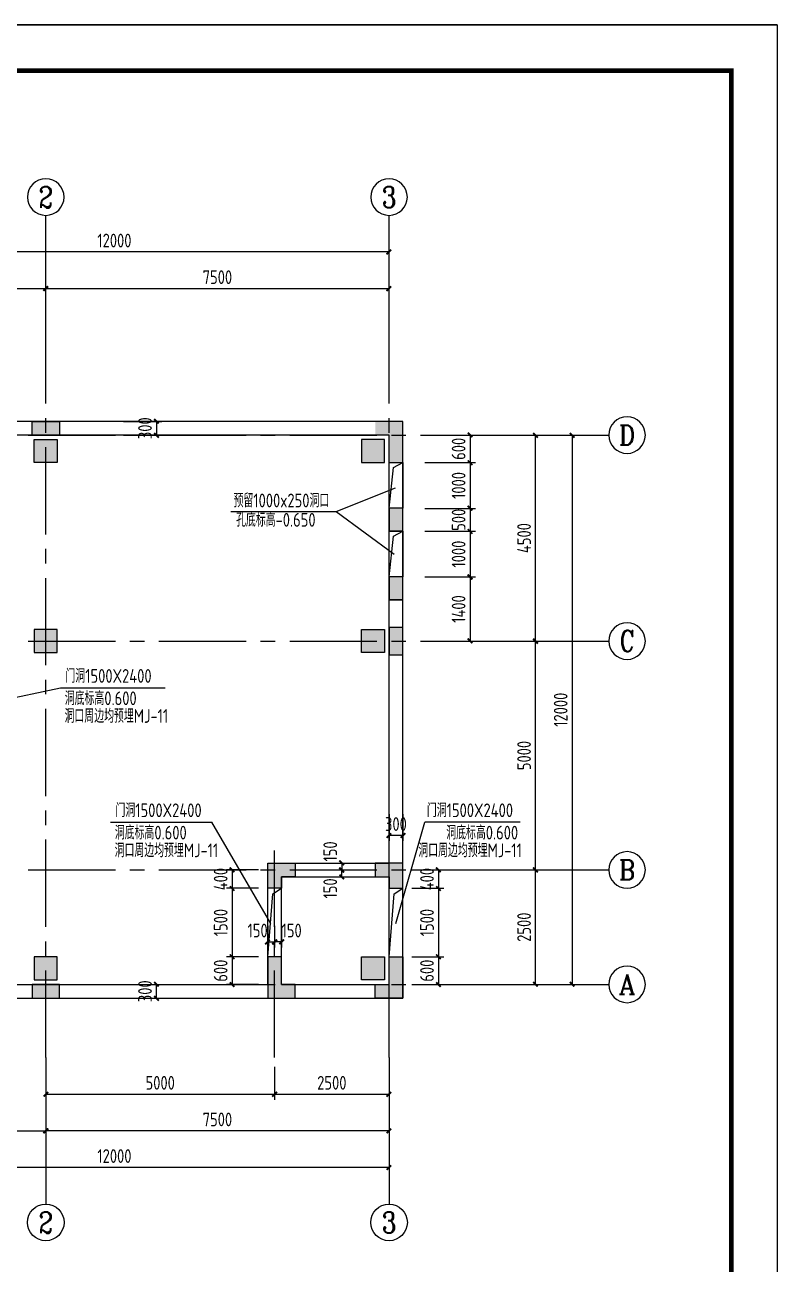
# Model space of a CAD drawing. Header units: millimetres. Extents: x 893615 to 897539, y 39650 to 40458.
# Drawn here: x 896424 to 896588.4, y 39973.4 to 40244.1 of the extents above; entities that cross this region are included whole.
import ezdxf
from ezdxf.enums import TextEntityAlignment as Align

# ---------------------------------------------------------------- set-up
doc = ezdxf.new("R2010")
doc.units = ezdxf.units.MM
doc.header["$LTSCALE"] = 1000
doc.header["$MEASUREMENT"] = 0
doc.linetypes.add('CENTER2', pattern=[28.575, 19.05, -3.175, 3.175, -3.175])
for name, color, linetype in [('AXIS', 3, 'Continuous'), ('AXIS_TEXT', 7, 'Continuous'), ('DIM', 7, 'Continuous'), ('DOTE', 1, 'Continuous'), ('WALL', 9, 'Continuous'), ('柱', 2, 'Continuous'), ('柱__钢筋标注', 7, 'Continuous')]:
    doc.layers.add(name, color=color, linetype=linetype)
doc.styles.add('_TCH_AXIS', font='COMPLEX', dxfattribs={"bigfont": 'GBCBIG'})
doc.styles.add('COMPLEX', font='COMPLEX')
doc.styles.add('GBHZ', font='gbenor.shx', dxfattribs={"width": 0.9, "bigfont": 'gbcbig.shx'})
doc.styles.get("Standard").update_dxf_attribs({"font": 'gbenor.shx', "bigfont": 'gbcbig.shx'})
doc.dimstyles.new('Y100', dxfattribs={"dimscale": 0, "dimtxt": 3, "dimasz": 0.01, "dimexe": 1.2, "dimexo": 2, "dimgap": 1, "dimtad": 1, "dimdec": 0, "dimlfac": 100, "dimzin": 0, "dimdsep": 46, "dimtxsty": 'GBHZ', "dimblk": 'DX', "dimcen": 0.09, "dimdle": 1, "dimclrd": 7, "dimclre": 7, "dimclrt": 7, "dimadec": 0, "dimazin": 0, "dimtfac": 1, "dimtdec": 0, "dimtix": 1, "dimtmove": 2, "dimatfit": 3, "dimldrblk": 'DX', "dimfxl": 0, "dimtolj": 1, "dimtzin": 0, "dimarcsym": 0})

# ---------------------------------------------------------------- blocks, each defined once
blk = doc.blocks.new('_AXISO')
blk.add_circle((0, 0), 0.5)
at = {"layer": 'AXIS_TEXT', "style": 'COMPLEX', "width": 1.041667}
blk.add_attdef('A', text='', height=0.56, dxfattribs=at).set_placement((-0.25, -0.28), (0.25, -0.28), align=Align.FIT)
blk = doc.blocks.new('DX')
at = {"color": 0, "linetype": 'ByBlock', "const_width": 40}
blk.add_lwpolyline([(-54, -51), (46, 49)], dxfattribs=at)
blk = doc.blocks.new('*D341')
at = {"layer": 'Defpoints', "color": 0, "transparency": 16777216}
for p in [(896383.62, 40018.51), (896428.62, 40018.51), (896428.62, 40002.51)]:
    blk.add_point(p, dxfattribs=at)
at = {"layer": 'dim', "color": 7, "lineweight": -2, "transparency": 16777216}
for p, q in [((896383.62, 40016.51), (896383.62, 40001.31)), ((896428.62, 40016.51), (896428.62, 40001.31)), ((896383.63, 40002.51), (896428.61, 40002.51))]:
    blk.add_line(p, q, dxfattribs=at)
at = {"layer": 'dim', "color": 7, "lineweight": -2, "transparency": 16777216, "xscale": 0.01, "yscale": 0.01, "zscale": 0.01, "rotation": 180}
blk.add_blockref('DX', (896383.62, 40002.51), dxfattribs=at)
at = {"layer": 'dim', "color": 7, "lineweight": -2, "transparency": 16777216, "xscale": 0.01, "yscale": 0.01, "zscale": 0.01}
blk.add_blockref('DX', (896428.62, 40002.51), dxfattribs=at)
at = {"layer": 'dim', "color": 7, "transparency": 16777216, "insert": (896406.12, 40005.01), "char_height": 3, "attachment_point": 5, "style": 'GBHZ'}
blk.add_mtext('\\A1;4500', dxfattribs=at)
blk = doc.blocks.new('*D342')
at = {"layer": 'Defpoints', "color": 0, "transparency": 16777216}
for p in [(896428.62, 40018.51), (896478.62, 40018.51), (896478.62, 40010.51)]:
    blk.add_point(p, dxfattribs=at)
at = {"layer": 'dim', "color": 7, "lineweight": -2, "transparency": 16777216}
for p, q in [((896428.62, 40016.51), (896428.62, 40009.31)), ((896478.62, 40016.51), (896478.62, 40009.31)), ((896428.63, 40010.51), (896478.61, 40010.51))]:
    blk.add_line(p, q, dxfattribs=at)
at = {"layer": 'dim', "color": 7, "lineweight": -2, "transparency": 16777216, "xscale": 0.01, "yscale": 0.01, "zscale": 0.01, "rotation": 180}
blk.add_blockref('DX', (896428.62, 40010.51), dxfattribs=at)
at = {"layer": 'dim', "color": 7, "lineweight": -2, "transparency": 16777216, "xscale": 0.01, "yscale": 0.01, "zscale": 0.01}
blk.add_blockref('DX', (896478.62, 40010.51), dxfattribs=at)
at = {"layer": 'dim', "color": 7, "transparency": 16777216, "insert": (896453.62, 40013.01), "char_height": 3, "attachment_point": 5, "style": 'GBHZ'}
blk.add_mtext('\\A1;5000', dxfattribs=at)
blk = doc.blocks.new('*D343')
at = {"layer": 'Defpoints', "color": 0, "transparency": 16777216}
for p in [(896478.62, 40018.51), (896503.62, 40018.51), (896503.62, 40010.51)]:
    blk.add_point(p, dxfattribs=at)
at = {"layer": 'dim', "color": 7, "lineweight": -2, "transparency": 16777216}
for p, q in [((896478.62, 40016.51), (896478.62, 40009.31)), ((896503.62, 40016.51), (896503.62, 40009.31)), ((896478.63, 40010.51), (896503.61, 40010.51))]:
    blk.add_line(p, q, dxfattribs=at)
at = {"layer": 'dim', "color": 7, "lineweight": -2, "transparency": 16777216, "xscale": 0.01, "yscale": 0.01, "zscale": 0.01, "rotation": 180}
blk.add_blockref('DX', (896478.62, 40010.51), dxfattribs=at)
at = {"layer": 'dim', "color": 7, "lineweight": -2, "transparency": 16777216, "xscale": 0.01, "yscale": 0.01, "zscale": 0.01}
blk.add_blockref('DX', (896503.62, 40010.51), dxfattribs=at)
at = {"layer": 'dim', "color": 7, "transparency": 16777216, "insert": (896491.12, 40013.01), "char_height": 3, "attachment_point": 5, "style": 'GBHZ'}
blk.add_mtext('\\A1;2500', dxfattribs=at)
blk = doc.blocks.new('*D344')
at = {"layer": 'Defpoints', "color": 0, "transparency": 16777216}
for p in [(896383.62, 40018.51), (896503.62, 40018.51), (896383.62, 39994.51)]:
    blk.add_point(p, dxfattribs=at)
at = {"layer": 'dim', "color": 7, "lineweight": -2, "transparency": 16777216}
for p, q in [((896383.62, 40016.51), (896383.62, 39993.31)), ((896503.62, 40016.51), (896503.62, 39993.31)), ((896503.61, 39994.51), (896383.63, 39994.51))]:
    blk.add_line(p, q, dxfattribs=at)
at = {"layer": 'dim', "color": 7, "lineweight": -2, "transparency": 16777216, "xscale": 0.01, "yscale": 0.01, "zscale": 0.01, "rotation": 180}
blk.add_blockref('DX', (896383.62, 39994.51), dxfattribs=at)
at = {"layer": 'dim', "color": 7, "lineweight": -2, "transparency": 16777216, "xscale": 0.01, "yscale": 0.01, "zscale": 0.01}
blk.add_blockref('DX', (896503.62, 39994.51), dxfattribs=at)
at = {"layer": 'dim', "color": 7, "transparency": 16777216, "insert": (896443.62, 39997.01), "char_height": 3, "attachment_point": 5, "style": 'GBHZ'}
blk.add_mtext('\\A1;12000', dxfattribs=at)
blk = doc.blocks.new('*D345')
at = {"layer": 'Defpoints', "color": 0, "transparency": 16777216}
for p in [(896428.62, 40186.51), (896383.62, 40170.51), (896428.62, 40170.51)]:
    blk.add_point(p, dxfattribs=at)
at = {"layer": 'dim', "color": 7, "lineweight": -2, "transparency": 16777216}
for p, q in [((896383.62, 40172.51), (896383.62, 40187.71)), ((896428.62, 40172.51), (896428.62, 40187.71)), ((896383.63, 40186.51), (896428.61, 40186.51))]:
    blk.add_line(p, q, dxfattribs=at)
at = {"layer": 'dim', "color": 7, "lineweight": -2, "transparency": 16777216, "xscale": 0.01, "yscale": 0.01, "zscale": 0.01, "rotation": 180}
blk.add_blockref('DX', (896383.62, 40186.51), dxfattribs=at)
at = {"layer": 'dim', "color": 7, "lineweight": -2, "transparency": 16777216, "xscale": 0.01, "yscale": 0.01, "zscale": 0.01}
blk.add_blockref('DX', (896428.62, 40186.51), dxfattribs=at)
at = {"layer": 'dim', "color": 7, "transparency": 16777216, "insert": (896406.12, 40189.01), "char_height": 3, "attachment_point": 5, "style": 'GBHZ'}
blk.add_mtext('\\A1;4500', dxfattribs=at)
blk = doc.blocks.new('*D346')
at = {"layer": 'Defpoints', "color": 0, "transparency": 16777216}
for p in [(896503.62, 40186.51), (896428.62, 40170.51), (896503.62, 40170.51)]:
    blk.add_point(p, dxfattribs=at)
at = {"layer": 'dim', "color": 7, "lineweight": -2, "transparency": 16777216}
for p, q in [((896428.62, 40172.51), (896428.62, 40187.71)), ((896503.62, 40172.51), (896503.62, 40187.71)), ((896428.63, 40186.51), (896503.61, 40186.51))]:
    blk.add_line(p, q, dxfattribs=at)
at = {"layer": 'dim', "color": 7, "lineweight": -2, "transparency": 16777216, "xscale": 0.01, "yscale": 0.01, "zscale": 0.01, "rotation": 180}
blk.add_blockref('DX', (896428.62, 40186.51), dxfattribs=at)
at = {"layer": 'dim', "color": 7, "lineweight": -2, "transparency": 16777216, "xscale": 0.01, "yscale": 0.01, "zscale": 0.01}
blk.add_blockref('DX', (896503.62, 40186.51), dxfattribs=at)
at = {"layer": 'dim', "color": 7, "transparency": 16777216, "insert": (896466.12, 40189.01), "char_height": 3, "attachment_point": 5, "style": 'GBHZ'}
blk.add_mtext('\\A1;7500', dxfattribs=at)
blk = doc.blocks.new('*D347')
at = {"layer": 'Defpoints', "color": 0, "transparency": 16777216}
for p in [(896383.62, 40194.51), (896383.62, 40170.51), (896503.62, 40170.51)]:
    blk.add_point(p, dxfattribs=at)
at = {"layer": 'dim', "color": 7, "lineweight": -2, "transparency": 16777216}
for p, q in [((896383.62, 40172.51), (896383.62, 40195.71)), ((896503.62, 40172.51), (896503.62, 40195.71)), ((896503.61, 40194.51), (896383.63, 40194.51))]:
    blk.add_line(p, q, dxfattribs=at)
at = {"layer": 'dim', "color": 7, "lineweight": -2, "transparency": 16777216, "xscale": 0.01, "yscale": 0.01, "zscale": 0.01, "rotation": 180}
blk.add_blockref('DX', (896383.62, 40194.51), dxfattribs=at)
at = {"layer": 'dim', "color": 7, "lineweight": -2, "transparency": 16777216, "xscale": 0.01, "yscale": 0.01, "zscale": 0.01}
blk.add_blockref('DX', (896503.62, 40194.51), dxfattribs=at)
at = {"layer": 'dim', "color": 7, "transparency": 16777216, "insert": (896443.62, 40197.01), "char_height": 3, "attachment_point": 5, "style": 'GBHZ'}
blk.add_mtext('\\A1;12000', dxfattribs=at)
blk = doc.blocks.new('*D348')
at = {"layer": 'Defpoints', "color": 0, "transparency": 16777216}
for p in [(896519.62, 40059.51), (896535.62, 40059.51), (896519.62, 40034.51)]:
    blk.add_point(p, dxfattribs=at)
at = {"layer": 'dim', "color": 7, "lineweight": -2, "transparency": 16777216}
for p, q in [((896521.62, 40059.51), (896536.82, 40059.51)), ((896535.62, 40034.52), (896535.62, 40059.5)), ((896521.62, 40034.51), (896536.82, 40034.51))]:
    blk.add_line(p, q, dxfattribs=at)
at = {"layer": 'dim', "color": 7, "lineweight": -2, "transparency": 16777216, "xscale": 0.01, "yscale": 0.01, "zscale": 0.01}
for p, rotation in [((896535.62, 40059.51), 90), ((896535.62, 40034.51), 270)]:
    blk.add_blockref('DX', p, dxfattribs=dict(at, rotation=rotation))
at = {"layer": 'dim', "color": 7, "transparency": 16777216, "insert": (896533.12, 40047.01), "char_height": 3, "attachment_point": 5, "rotation": 90, "style": 'GBHZ'}
blk.add_mtext('\\A1;2500', dxfattribs=at)
blk = doc.blocks.new('*D349')
at = {"layer": 'Defpoints', "color": 0, "transparency": 16777216}
for p in [(896519.62, 40109.51), (896535.62, 40109.51), (896519.62, 40059.51)]:
    blk.add_point(p, dxfattribs=at)
at = {"layer": 'dim', "color": 7, "lineweight": -2, "transparency": 16777216}
for p, q in [((896521.62, 40109.51), (896536.82, 40109.51)), ((896535.62, 40059.52), (896535.62, 40109.5)), ((896521.62, 40059.51), (896536.82, 40059.51))]:
    blk.add_line(p, q, dxfattribs=at)
at = {"layer": 'dim', "color": 7, "lineweight": -2, "transparency": 16777216, "xscale": 0.01, "yscale": 0.01, "zscale": 0.01}
for p, rotation in [((896535.62, 40109.51), 90), ((896535.62, 40059.51), 270)]:
    blk.add_blockref('DX', p, dxfattribs=dict(at, rotation=rotation))
at = {"layer": 'dim', "color": 7, "transparency": 16777216, "insert": (896533.12, 40084.51), "char_height": 3, "attachment_point": 5, "rotation": 90, "style": 'GBHZ'}
blk.add_mtext('\\A1;5000', dxfattribs=at)
blk = doc.blocks.new('*D350')
at = {"layer": 'Defpoints', "color": 0, "transparency": 16777216}
for p in [(896519.62, 40154.51), (896535.62, 40154.51), (896519.62, 40109.51)]:
    blk.add_point(p, dxfattribs=at)
at = {"layer": 'dim', "color": 7, "lineweight": -2, "transparency": 16777216}
for p, q in [((896521.62, 40154.51), (896536.82, 40154.51)), ((896535.62, 40109.52), (896535.62, 40154.5)), ((896521.62, 40109.51), (896536.82, 40109.51))]:
    blk.add_line(p, q, dxfattribs=at)
at = {"layer": 'dim', "color": 7, "lineweight": -2, "transparency": 16777216, "xscale": 0.01, "yscale": 0.01, "zscale": 0.01}
for p, rotation in [((896535.62, 40154.51), 90), ((896535.62, 40109.51), 270)]:
    blk.add_blockref('DX', p, dxfattribs=dict(at, rotation=rotation))
at = {"layer": 'dim', "color": 7, "transparency": 16777216, "insert": (896533.12, 40132.01), "char_height": 3, "attachment_point": 5, "rotation": 90, "style": 'GBHZ'}
blk.add_mtext('\\A1;4500', dxfattribs=at)
blk = doc.blocks.new('*D351')
at = {"layer": 'Defpoints', "color": 0, "transparency": 16777216}
for p in [(896519.62, 40154.51), (896519.62, 40034.51), (896543.62, 40034.51)]:
    blk.add_point(p, dxfattribs=at)
at = {"layer": 'dim', "color": 7, "lineweight": -2, "transparency": 16777216}
for p, q in [((896521.62, 40154.51), (896544.82, 40154.51)), ((896543.62, 40154.5), (896543.62, 40034.52)), ((896521.62, 40034.51), (896544.82, 40034.51))]:
    blk.add_line(p, q, dxfattribs=at)
at = {"layer": 'dim', "color": 7, "lineweight": -2, "transparency": 16777216, "xscale": 0.01, "yscale": 0.01, "zscale": 0.01}
for p, rotation in [((896543.62, 40154.51), 90), ((896543.62, 40034.51), 270)]:
    blk.add_blockref('DX', p, dxfattribs=dict(at, rotation=rotation))
at = {"layer": 'dim', "color": 7, "transparency": 16777216, "insert": (896541.12, 40094.51), "char_height": 3, "attachment_point": 5, "rotation": 90, "style": 'GBHZ'}
blk.add_mtext('\\A1;12000', dxfattribs=at)
blk = doc.blocks.new('*D354')
at = {"layer": 'Defpoints', "color": 0, "transparency": 16777216}
for p in [(896428.62, 40018.51), (896503.62, 40018.51), (896428.62, 40002.51)]:
    blk.add_point(p, dxfattribs=at)
at = {"layer": 'dim', "color": 7, "lineweight": -2, "transparency": 16777216}
for p, q in [((896428.62, 40016.51), (896428.62, 40001.31)), ((896503.62, 40016.51), (896503.62, 40001.31)), ((896503.61, 40002.51), (896428.63, 40002.51))]:
    blk.add_line(p, q, dxfattribs=at)
at = {"layer": 'dim', "color": 7, "lineweight": -2, "transparency": 16777216, "xscale": 0.01, "yscale": 0.01, "zscale": 0.01, "rotation": 180}
blk.add_blockref('DX', (896428.62, 40002.51), dxfattribs=at)
at = {"layer": 'dim', "color": 7, "lineweight": -2, "transparency": 16777216, "xscale": 0.01, "yscale": 0.01, "zscale": 0.01}
blk.add_blockref('DX', (896503.62, 40002.51), dxfattribs=at)
at = {"layer": 'dim', "color": 7, "transparency": 16777216, "insert": (896466.12, 40005.01), "char_height": 3, "attachment_point": 5, "style": 'GBHZ'}
blk.add_mtext('\\A1;7500', dxfattribs=at)
blk = doc.blocks.new('*D330')
at = {"layer": 'Defpoints', "color": 0, "transparency": 16777216}
for p in [(896477.12, 40059.51), (896469.33, 40055.51), (896477.12, 40055.51)]:
    blk.add_point(p, dxfattribs=at)
at = {"layer": 'dim', "color": 7, "lineweight": -2, "transparency": 16777216}
for p, q in [((896475.12, 40059.51), (896468.13, 40059.51)), ((896469.33, 40059.52), (896469.33, 40059.53)), ((896469.33, 40059.51), (896469.33, 40055.51)), ((896475.12, 40055.51), (896468.13, 40055.51)), ((896469.33, 40055.5), (896469.33, 40055.49))]:
    blk.add_line(p, q, dxfattribs=at)
at = {"layer": 'dim', "color": 7, "lineweight": -2, "transparency": 16777216, "xscale": 0.01, "yscale": 0.01, "zscale": 0.01}
for p, rotation in [((896469.33, 40059.51), 270), ((896469.33, 40055.51), 90)]:
    blk.add_blockref('DX', p, dxfattribs=dict(at, rotation=rotation))
at = {"layer": 'dim', "color": 7, "transparency": 16777216, "insert": (896466.83, 40057.51), "char_height": 3, "attachment_point": 5, "rotation": 90, "style": 'GBHZ'}
blk.add_mtext('\\A1;400', dxfattribs=at)
blk = doc.blocks.new('*D331')
at = {"layer": 'Defpoints', "color": 0, "transparency": 16777216}
for p in [(896477.12, 40055.51), (896469.33, 40040.51), (896477.12, 40040.51)]:
    blk.add_point(p, dxfattribs=at)
at = {"layer": 'dim', "color": 7, "lineweight": -2, "transparency": 16777216}
for p, q in [((896475.12, 40055.51), (896468.13, 40055.51)), ((896469.33, 40055.5), (896469.33, 40040.52)), ((896475.12, 40040.51), (896468.13, 40040.51))]:
    blk.add_line(p, q, dxfattribs=at)
at = {"layer": 'dim', "color": 7, "lineweight": -2, "transparency": 16777216, "xscale": 0.01, "yscale": 0.01, "zscale": 0.01}
for p, rotation in [((896469.33, 40055.51), 90), ((896469.33, 40040.51), 270)]:
    blk.add_blockref('DX', p, dxfattribs=dict(at, rotation=rotation))
at = {"layer": 'dim', "color": 7, "transparency": 16777216, "insert": (896466.83, 40048.01), "char_height": 3, "attachment_point": 5, "rotation": 90, "style": 'GBHZ'}
blk.add_mtext('\\A1;1500', dxfattribs=at)
blk = doc.blocks.new('*D332')
at = {"layer": 'Defpoints', "color": 0, "transparency": 16777216}
for p in [(896477.12, 40040.51), (896469.33, 40034.51), (896477.12, 40034.51)]:
    blk.add_point(p, dxfattribs=at)
at = {"layer": 'dim', "color": 7, "lineweight": -2, "transparency": 16777216}
for p, q in [((896475.12, 40040.51), (896468.13, 40040.51)), ((896469.33, 40040.52), (896469.33, 40040.53)), ((896469.33, 40040.51), (896469.33, 40034.51)), ((896475.12, 40034.51), (896468.13, 40034.51)), ((896469.33, 40034.5), (896469.33, 40034.49))]:
    blk.add_line(p, q, dxfattribs=at)
at = {"layer": 'dim', "color": 7, "lineweight": -2, "transparency": 16777216, "xscale": 0.01, "yscale": 0.01, "zscale": 0.01}
for p, rotation in [((896469.33, 40040.51), 270), ((896469.33, 40034.51), 90)]:
    blk.add_blockref('DX', p, dxfattribs=dict(at, rotation=rotation))
at = {"layer": 'dim', "color": 7, "transparency": 16777216, "insert": (896466.83, 40037.51), "char_height": 3, "attachment_point": 5, "rotation": 90, "style": 'GBHZ'}
blk.add_mtext('\\A1;600', dxfattribs=at)
blk = doc.blocks.new('*D333')
at = {"layer": 'Defpoints', "color": 0, "transparency": 16777216}
for p in [(896506.62, 40059.51), (896506.62, 40055.51), (896514.41, 40055.51)]:
    blk.add_point(p, dxfattribs=at)
at = {"layer": 'dim', "color": 7, "lineweight": -2, "transparency": 16777216}
for p, q in [((896508.62, 40059.51), (896515.61, 40059.51)), ((896514.41, 40059.52), (896514.41, 40059.53)), ((896514.41, 40059.51), (896514.41, 40055.51)), ((896508.62, 40055.51), (896515.61, 40055.51)), ((896514.41, 40055.5), (896514.41, 40055.49))]:
    blk.add_line(p, q, dxfattribs=at)
at = {"layer": 'dim', "color": 7, "lineweight": -2, "transparency": 16777216, "xscale": 0.01, "yscale": 0.01, "zscale": 0.01}
for p, rotation in [((896514.41, 40059.51), 270), ((896514.41, 40055.51), 90)]:
    blk.add_blockref('DX', p, dxfattribs=dict(at, rotation=rotation))
at = {"layer": 'dim', "color": 7, "transparency": 16777216, "insert": (896511.91, 40057.51), "char_height": 3, "attachment_point": 5, "rotation": 90, "style": 'GBHZ'}
blk.add_mtext('\\A1;400', dxfattribs=at)
blk = doc.blocks.new('*D334')
at = {"layer": 'Defpoints', "color": 0, "transparency": 16777216}
for p in [(896506.62, 40055.51), (896506.62, 40040.51), (896514.41, 40040.51)]:
    blk.add_point(p, dxfattribs=at)
at = {"layer": 'dim', "color": 7, "lineweight": -2, "transparency": 16777216}
for p, q in [((896508.62, 40055.51), (896515.61, 40055.51)), ((896514.41, 40055.5), (896514.41, 40040.52)), ((896508.62, 40040.51), (896515.61, 40040.51))]:
    blk.add_line(p, q, dxfattribs=at)
at = {"layer": 'dim', "color": 7, "lineweight": -2, "transparency": 16777216, "xscale": 0.01, "yscale": 0.01, "zscale": 0.01}
for p, rotation in [((896514.41, 40055.51), 90), ((896514.41, 40040.51), 270)]:
    blk.add_blockref('DX', p, dxfattribs=dict(at, rotation=rotation))
at = {"layer": 'dim', "color": 7, "transparency": 16777216, "insert": (896511.91, 40048.01), "char_height": 3, "attachment_point": 5, "rotation": 90, "style": 'GBHZ'}
blk.add_mtext('\\A1;1500', dxfattribs=at)
blk = doc.blocks.new('*D335')
at = {"layer": 'Defpoints', "color": 0, "transparency": 16777216}
for p in [(896506.62, 40040.51), (896506.62, 40034.51), (896514.41, 40034.51)]:
    blk.add_point(p, dxfattribs=at)
at = {"layer": 'dim', "color": 7, "lineweight": -2, "transparency": 16777216}
for p, q in [((896508.62, 40040.51), (896515.61, 40040.51)), ((896514.41, 40040.52), (896514.41, 40040.53)), ((896514.41, 40040.51), (896514.41, 40034.51)), ((896508.62, 40034.51), (896515.61, 40034.51)), ((896514.41, 40034.5), (896514.41, 40034.49))]:
    blk.add_line(p, q, dxfattribs=at)
at = {"layer": 'dim', "color": 7, "lineweight": -2, "transparency": 16777216, "xscale": 0.01, "yscale": 0.01, "zscale": 0.01}
for p, rotation in [((896514.41, 40040.51), 270), ((896514.41, 40034.51), 90)]:
    blk.add_blockref('DX', p, dxfattribs=dict(at, rotation=rotation))
at = {"layer": 'dim', "color": 7, "transparency": 16777216, "insert": (896511.91, 40037.51), "char_height": 3, "attachment_point": 5, "rotation": 90, "style": 'GBHZ'}
blk.add_mtext('\\A1;600', dxfattribs=at)
blk = doc.blocks.new('*D537')
at = {"layer": 'Defpoints', "color": 0, "transparency": 16777216}
for p in [(896509.41, 40154.51), (896509.41, 40148.51), (896521.32, 40148.51)]:
    blk.add_point(p, dxfattribs=at)
at = {"layer": '柱', "color": 7, "lineweight": -2, "transparency": 16777216}
for p, q in [((896511.41, 40154.51), (896522.52, 40154.51)), ((896521.32, 40154.52), (896521.32, 40154.53)), ((896521.32, 40154.51), (896521.32, 40148.51)), ((896511.41, 40148.51), (896522.52, 40148.51)), ((896521.32, 40148.5), (896521.32, 40148.49))]:
    blk.add_line(p, q, dxfattribs=at)
at = {"layer": '柱', "color": 7, "lineweight": -2, "transparency": 16777216, "xscale": 0.01, "yscale": 0.01, "zscale": 0.01}
for p, rotation in [((896521.32, 40154.51), 270), ((896521.32, 40148.51), 90)]:
    blk.add_blockref('DX', p, dxfattribs=dict(at, rotation=rotation))
at = {"layer": '柱', "color": 7, "transparency": 16777216, "insert": (896518.82, 40151.51), "char_height": 3, "attachment_point": 5, "rotation": 90, "style": 'GBHZ'}
blk.add_mtext('\\A1;600', dxfattribs=at)
blk = doc.blocks.new('*D538')
at = {"layer": 'Defpoints', "color": 0, "transparency": 16777216}
for p in [(896509.41, 40148.51), (896509.41, 40138.51), (896521.32, 40138.51)]:
    blk.add_point(p, dxfattribs=at)
at = {"layer": '柱', "color": 7, "lineweight": -2, "transparency": 16777216}
for p, q in [((896511.41, 40148.51), (896522.52, 40148.51)), ((896521.32, 40148.5), (896521.32, 40138.52)), ((896511.41, 40138.51), (896522.52, 40138.51))]:
    blk.add_line(p, q, dxfattribs=at)
at = {"layer": '柱', "color": 7, "lineweight": -2, "transparency": 16777216, "xscale": 0.01, "yscale": 0.01, "zscale": 0.01}
for p, rotation in [((896521.32, 40148.51), 90), ((896521.32, 40138.51), 270)]:
    blk.add_blockref('DX', p, dxfattribs=dict(at, rotation=rotation))
at = {"layer": '柱', "color": 7, "transparency": 16777216, "insert": (896518.82, 40143.51), "char_height": 3, "attachment_point": 5, "rotation": 90, "style": 'GBHZ'}
blk.add_mtext('\\A1;1000', dxfattribs=at)
blk = doc.blocks.new('*D539')
at = {"layer": 'Defpoints', "color": 0, "transparency": 16777216}
for p in [(896509.41, 40138.51), (896509.41, 40133.51), (896521.32, 40133.51)]:
    blk.add_point(p, dxfattribs=at)
at = {"layer": '柱', "color": 7, "lineweight": -2, "transparency": 16777216}
for p, q in [((896511.41, 40138.51), (896522.52, 40138.51)), ((896521.32, 40138.52), (896521.32, 40138.53)), ((896521.32, 40138.51), (896521.32, 40133.51)), ((896511.41, 40133.51), (896522.52, 40133.51)), ((896521.32, 40133.5), (896521.32, 40133.49))]:
    blk.add_line(p, q, dxfattribs=at)
at = {"layer": '柱', "color": 7, "lineweight": -2, "transparency": 16777216, "xscale": 0.01, "yscale": 0.01, "zscale": 0.01}
for p, rotation in [((896521.32, 40138.51), 270), ((896521.32, 40133.51), 90)]:
    blk.add_blockref('DX', p, dxfattribs=dict(at, rotation=rotation))
at = {"layer": '柱', "color": 7, "transparency": 16777216, "insert": (896518.82, 40136.01), "char_height": 3, "attachment_point": 5, "rotation": 90, "style": 'GBHZ'}
blk.add_mtext('\\A1;500', dxfattribs=at)
blk = doc.blocks.new('*D540')
at = {"layer": 'Defpoints', "color": 0, "transparency": 16777216}
for p in [(896509.41, 40133.51), (896509.41, 40123.51), (896521.32, 40123.51)]:
    blk.add_point(p, dxfattribs=at)
at = {"layer": '柱', "color": 7, "lineweight": -2, "transparency": 16777216}
for p, q in [((896511.41, 40133.51), (896522.52, 40133.51)), ((896521.32, 40133.5), (896521.32, 40123.52)), ((896511.41, 40123.51), (896522.52, 40123.51))]:
    blk.add_line(p, q, dxfattribs=at)
at = {"layer": '柱', "color": 7, "lineweight": -2, "transparency": 16777216, "xscale": 0.01, "yscale": 0.01, "zscale": 0.01}
for p, rotation in [((896521.32, 40133.51), 90), ((896521.32, 40123.51), 270)]:
    blk.add_blockref('DX', p, dxfattribs=dict(at, rotation=rotation))
at = {"layer": '柱', "color": 7, "transparency": 16777216, "insert": (896518.82, 40128.51), "char_height": 3, "attachment_point": 5, "rotation": 90, "style": 'GBHZ'}
blk.add_mtext('\\A1;1000', dxfattribs=at)
blk = doc.blocks.new('*D541')
at = {"layer": 'Defpoints', "color": 0, "transparency": 16777216}
for p in [(896509.41, 40123.51), (896509.41, 40109.51), (896521.32, 40109.51)]:
    blk.add_point(p, dxfattribs=at)
at = {"layer": '柱', "color": 7, "lineweight": -2, "transparency": 16777216}
for p, q in [((896511.41, 40123.51), (896522.52, 40123.51)), ((896521.32, 40123.5), (896521.32, 40109.52)), ((896511.41, 40109.51), (896522.52, 40109.51))]:
    blk.add_line(p, q, dxfattribs=at)
at = {"layer": '柱', "color": 7, "lineweight": -2, "transparency": 16777216, "xscale": 0.01, "yscale": 0.01, "zscale": 0.01}
for p, rotation in [((896521.32, 40123.51), 90), ((896521.32, 40109.51), 270)]:
    blk.add_blockref('DX', p, dxfattribs=dict(at, rotation=rotation))
at = {"layer": '柱', "color": 7, "transparency": 16777216, "insert": (896518.82, 40116.51), "char_height": 3, "attachment_point": 5, "rotation": 90, "style": 'GBHZ'}
blk.add_mtext('\\A1;1400', dxfattribs=at)
blk = doc.blocks.new('*D544')
at = {"layer": 'Defpoints', "color": 0, "transparency": 16777216}
for p in [(896503.62, 40073.67), (896506.62, 40073.67), (896503.62, 40067.04)]:
    blk.add_point(p, dxfattribs=at)
at = {"layer": '柱', "color": 7, "lineweight": -2, "transparency": 16777216}
for p, q in [((896503.62, 40071.67), (896503.62, 40065.84)), ((896506.62, 40071.67), (896506.62, 40065.84)), ((896503.61, 40067.04), (896503.6, 40067.04)), ((896506.62, 40067.04), (896503.62, 40067.04)), ((896506.63, 40067.04), (896506.64, 40067.04))]:
    blk.add_line(p, q, dxfattribs=at)
at = {"layer": '柱', "color": 7, "lineweight": -2, "transparency": 16777216, "xscale": 0.01, "yscale": 0.01, "zscale": 0.01}
blk.add_blockref('DX', (896503.62, 40067.04), dxfattribs=at)
at = {"layer": '柱', "color": 7, "lineweight": -2, "transparency": 16777216, "xscale": 0.01, "yscale": 0.01, "zscale": 0.01, "rotation": 180}
blk.add_blockref('DX', (896506.62, 40067.04), dxfattribs=at)
at = {"layer": '柱', "color": 7, "transparency": 16777216, "insert": (896505.12, 40069.54), "char_height": 3, "attachment_point": 5, "style": 'GBHZ'}
blk.add_mtext('\\A1;300', dxfattribs=at)
blk = doc.blocks.new('*D545')
at = {"layer": 'Defpoints', "color": 0, "transparency": 16777216}
for p in [(896443.62, 40034.51), (896452.8, 40034.51), (896443.62, 40031.51)]:
    blk.add_point(p, dxfattribs=at)
at = {"layer": '柱', "color": 7, "lineweight": -2, "transparency": 16777216}
for p, q in [((896445.62, 40034.51), (896454, 40034.51)), ((896452.8, 40034.52), (896452.8, 40034.53)), ((896452.8, 40031.51), (896452.8, 40034.51)), ((896445.62, 40031.51), (896454, 40031.51)), ((896452.8, 40031.5), (896452.8, 40031.49))]:
    blk.add_line(p, q, dxfattribs=at)
at = {"layer": '柱', "color": 7, "lineweight": -2, "transparency": 16777216, "xscale": 0.01, "yscale": 0.01, "zscale": 0.01}
for p, rotation in [((896452.8, 40034.51), 270), ((896452.8, 40031.51), 90)]:
    blk.add_blockref('DX', p, dxfattribs=dict(at, rotation=rotation))
at = {"layer": '柱', "color": 7, "transparency": 16777216, "insert": (896450.3, 40033.01), "char_height": 3, "attachment_point": 5, "rotation": 90, "style": 'GBHZ'}
blk.add_mtext('\\A1;300', dxfattribs=at)
blk = doc.blocks.new('*D546')
at = {"layer": 'Defpoints', "color": 0, "transparency": 16777216}
for p in [(896443.62, 40157.51), (896443.62, 40154.51), (896452.8, 40154.51)]:
    blk.add_point(p, dxfattribs=at)
at = {"layer": '柱', "color": 7, "lineweight": -2, "transparency": 16777216}
for p, q in [((896445.62, 40157.51), (896454, 40157.51)), ((896452.8, 40157.52), (896452.8, 40157.53)), ((896452.8, 40157.51), (896452.8, 40154.51)), ((896445.62, 40154.51), (896454, 40154.51)), ((896452.8, 40154.5), (896452.8, 40154.49))]:
    blk.add_line(p, q, dxfattribs=at)
at = {"layer": '柱', "color": 7, "lineweight": -2, "transparency": 16777216, "xscale": 0.01, "yscale": 0.01, "zscale": 0.01}
for p, rotation in [((896452.8, 40157.51), 270), ((896452.8, 40154.51), 90)]:
    blk.add_blockref('DX', p, dxfattribs=dict(at, rotation=rotation))
at = {"layer": '柱', "color": 7, "transparency": 16777216, "insert": (896450.3, 40156.01), "char_height": 3, "attachment_point": 5, "rotation": 90, "style": 'GBHZ'}
blk.add_mtext('\\A1;300', dxfattribs=at)
blk = doc.blocks.new('*D555')
at = {"layer": 'Defpoints', "color": 0, "transparency": 16777216}
for p in [(896488.21, 40059.51), (896493.27, 40059.51), (896488.21, 40058.01)]:
    blk.add_point(p, dxfattribs=at)
at = {"layer": '柱', "color": 7, "lineweight": -2, "transparency": 16777216}
for p, q in [((896490.21, 40059.51), (896494.47, 40059.51)), ((896493.27, 40059.52), (896493.27, 40059.53)), ((896493.27, 40058.01), (896493.27, 40059.51)), ((896490.21, 40058.01), (896494.47, 40058.01)), ((896493.27, 40058), (896493.27, 40057.99))]:
    blk.add_line(p, q, dxfattribs=at)
at = {"layer": '柱', "color": 7, "lineweight": -2, "transparency": 16777216, "xscale": 0.01, "yscale": 0.01, "zscale": 0.01}
for p, rotation in [((896493.27, 40059.51), 270), ((896493.27, 40058.01), 90)]:
    blk.add_blockref('DX', p, dxfattribs=dict(at, rotation=rotation))
at = {"layer": '柱', "color": 7, "transparency": 16777216, "insert": (896490.77, 40055.47), "char_height": 3, "attachment_point": 5, "rotation": 90, "style": 'GBHZ'}
blk.add_mtext('\\A1;150', dxfattribs=at)
blk = doc.blocks.new('*D556')
at = {"layer": 'Defpoints', "color": 0, "transparency": 16777216}
for p in [(896488.21, 40061.01), (896488.21, 40059.51), (896493.27, 40059.51)]:
    blk.add_point(p, dxfattribs=at)
at = {"layer": '柱', "color": 7, "lineweight": -2, "transparency": 16777216}
for p, q in [((896490.21, 40061.01), (896494.47, 40061.01)), ((896490.21, 40059.51), (896494.47, 40059.51)), ((896493.27, 40061.02), (896493.27, 40061.03)), ((896493.27, 40061.01), (896493.27, 40059.51)), ((896493.27, 40059.5), (896493.27, 40059.49))]:
    blk.add_line(p, q, dxfattribs=at)
at = {"layer": '柱', "color": 7, "lineweight": -2, "transparency": 16777216, "xscale": 0.01, "yscale": 0.01, "zscale": 0.01}
for p, rotation in [((896493.27, 40061.01), 270), ((896493.27, 40059.51), 90)]:
    blk.add_blockref('DX', p, dxfattribs=dict(at, rotation=rotation))
at = {"layer": '柱', "color": 7, "transparency": 16777216, "insert": (896490.77, 40063.55), "char_height": 3, "attachment_point": 5, "rotation": 90, "style": 'GBHZ'}
blk.add_mtext('\\A1;150', dxfattribs=at)
blk = doc.blocks.new('*D553')
at = {"layer": 'Defpoints', "color": 0, "transparency": 16777216}
for p in [(896477.12, 40049.32), (896478.62, 40049.27), (896478.62, 40043.78)]:
    blk.add_point(p, dxfattribs=at)
at = {"layer": '柱', "color": 7, "lineweight": -2, "transparency": 16777216}
for p, q in [((896477.12, 40047.32), (896477.12, 40042.58)), ((896478.62, 40047.27), (896478.62, 40042.58)), ((896477.11, 40043.78), (896477.1, 40043.78)), ((896477.12, 40043.78), (896478.62, 40043.78)), ((896478.63, 40043.78), (896478.64, 40043.78))]:
    blk.add_line(p, q, dxfattribs=at)
at = {"layer": '柱', "color": 7, "lineweight": -2, "transparency": 16777216, "xscale": 0.01, "yscale": 0.01, "zscale": 0.01}
blk.add_blockref('DX', (896477.12, 40043.78), dxfattribs=at)
at = {"layer": '柱', "color": 7, "lineweight": -2, "transparency": 16777216, "xscale": 0.01, "yscale": 0.01, "zscale": 0.01, "rotation": 180}
blk.add_blockref('DX', (896478.62, 40043.78), dxfattribs=at)
at = {"layer": '柱', "color": 7, "transparency": 16777216, "insert": (896474.9, 40046.28), "char_height": 3, "attachment_point": 5, "style": 'GBHZ'}
blk.add_mtext('\\A1;150', dxfattribs=at)
blk = doc.blocks.new('*D554')
at = {"layer": 'Defpoints', "color": 0, "transparency": 16777216}
for p in [(896478.62, 40049.27), (896480.12, 40049.32), (896478.62, 40043.78)]:
    blk.add_point(p, dxfattribs=at)
at = {"layer": '柱', "color": 7, "lineweight": -2, "transparency": 16777216}
for p, q in [((896478.62, 40047.27), (896478.62, 40042.58)), ((896480.12, 40047.32), (896480.12, 40042.58)), ((896478.61, 40043.78), (896478.6, 40043.78)), ((896480.12, 40043.78), (896478.62, 40043.78)), ((896480.13, 40043.78), (896480.14, 40043.78))]:
    blk.add_line(p, q, dxfattribs=at)
at = {"layer": '柱', "color": 7, "lineweight": -2, "transparency": 16777216, "xscale": 0.01, "yscale": 0.01, "zscale": 0.01}
blk.add_blockref('DX', (896478.62, 40043.78), dxfattribs=at)
at = {"layer": '柱', "color": 7, "lineweight": -2, "transparency": 16777216, "xscale": 0.01, "yscale": 0.01, "zscale": 0.01, "rotation": 180}
blk.add_blockref('DX', (896480.12, 40043.78), dxfattribs=at)
at = {"layer": '柱', "color": 7, "transparency": 16777216, "insert": (896482.34, 40046.28), "char_height": 3, "attachment_point": 5, "style": 'GBHZ'}
blk.add_mtext('\\A1;150', dxfattribs=at)

msp = doc.modelspace()

# ---------------------------------------------------------------- hatches: boundary and pattern name
at = {"layer": '柱'}
h = msp.add_hatch(color=256, dxfattribs=at)
h.dxf.hatch_style = 1
h.paths.add_polyline_path([(896506.618, 40157.511), (896500.618, 40157.511), (896500.618, 40154.511), (896503.618, 40154.511), (896503.618, 40148.511), (896506.614, 40148.511), (896506.618, 40148.513)])
for points in [[(896483.118, 40061.011), (896477.118, 40061.011), (896477.118, 40055.511), (896480.118, 40055.511), (896480.118, 40058.011), (896483.118, 40058.011)], [(896506.618, 40061.011), (896500.618, 40061.011), (896500.618, 40058.011), (896503.618, 40058.011), (896503.618, 40055.511), (896506.618, 40055.511)], [(896480.118, 40040.511), (896477.118, 40040.511), (896477.118, 40031.511), (896483.118, 40031.511), (896483.118, 40034.511), (896480.118, 40034.511)], [(896506.618, 40040.511), (896503.618, 40040.511), (896503.618, 40034.511), (896500.618, 40034.511), (896500.618, 40031.511), (896506.618, 40031.511)]]:
    msp.add_hatch(color=256, dxfattribs=at).paths.add_polyline_path(points)

# ---------------------------------------------------------------- linework, layer by layer
at = {"color": 0}
for p, q in [((896588.431, 40244.145), (895747.431, 40244.145)), ((895747.431, 40244.145), (896588.431, 40244.145)), ((896588.431, 40244.145), (896588.431, 39650.145))]:
    msp.add_line(p, q, dxfattribs=at)
at = {"color": 0, "const_width": 1}
msp.add_lwpolyline([(896578.431, 39660.145), (895772.431, 39660.145), (895772.431, 40234.145), (896578.431, 40234.145)], close=True, dxfattribs=at)
at = {"color": 0}
for points in [[(896503.618, 40148.513), (896506.618, 40148.513), (896506.618, 40138.513), (896503.618, 40138.513)], [(896503.618, 40133.513), (896506.618, 40133.513), (896506.618, 40123.513), (896503.618, 40123.513)]]:
    msp.add_lwpolyline(points, close=True, dxfattribs=at)
at = {"layer": 'AXIS', "color": 0}
for p, q in [((896428.618, 40170.511), (896428.618, 40202.511)), ((896503.618, 40170.511), (896503.618, 40202.511)), ((896519.618, 40154.511), (896551.618, 40154.511)), ((896519.618, 40109.511), (896551.618, 40109.511)), ((896519.618, 40059.511), (896551.618, 40059.511)), ((896519.618, 40034.511), (896551.618, 40034.511)), ((896428.618, 40018.511), (896428.618, 39986.511)), ((896503.618, 40018.511), (896503.618, 39986.511))]:
    msp.add_line(p, q, dxfattribs=at)
at = {"layer": 'DOTE', "linetype": 'CENTER2', "ltscale": 0.001}
for p, q in [((896428.618, 40018.511), (896428.618, 40170.511)), ((896503.618, 40018.511), (896503.618, 40170.511)), ((896367.618, 40154.511), (896519.618, 40154.511)), ((896367.618, 40109.511), (896519.618, 40109.511)), ((896478.618, 40018.511), (896478.618, 40063.765)), ((896367.618, 40059.511), (896519.618, 40059.511)), ((896367.618, 40034.511), (896519.618, 40034.511))]:
    msp.add_line(p, q, dxfattribs=at)
at = {"layer": 'WALL', "color": 0}
for p, q in [((896506.618, 40138.513), (896503.618, 40138.513)), ((896506.618, 40133.513), (896503.618, 40133.513)), ((896506.618, 40123.513), (896503.618, 40123.513)), ((896506.618, 40118.513), (896503.618, 40118.513))]:
    msp.add_line(p, q, dxfattribs=at)
at = {"layer": 'WALL'}
for p, q in [((896477.118, 40061.011), (896503.618, 40061.011)), ((896477.118, 40034.511), (896477.118, 40061.011)), ((896480.118, 40058.011), (896503.618, 40058.011)), ((896480.118, 40034.511), (896480.118, 40058.011))]:
    msp.add_line(p, q, dxfattribs=at)
msp.add_lwpolyline([(896380.618, 40031.511), (896506.618, 40031.511), (896506.618, 40157.511), (896380.618, 40157.511)], close=True, dxfattribs=at)
for points in [[(896503.618, 40061.011), (896503.618, 40154.511), (896383.618, 40154.511), (896383.618, 40106.011)], [(896383.618, 40083.011), (896383.618, 40034.511), (896477.118, 40034.511)], [(896480.118, 40034.511), (896503.618, 40034.511), (896503.618, 40058.011)]]:
    msp.add_lwpolyline(points, dxfattribs=at)
at = {"layer": '柱'}
for p, q in [((896503.618, 40138.513), (896504.574, 40147.422)), ((896504.574, 40147.422), (896506.618, 40148.513)), ((896504.574, 40132.422), (896506.618, 40133.513)), ((896503.618, 40123.513), (896504.574, 40132.422))]:
    msp.add_line(p, q, dxfattribs=at)
for points in [[(896425.618, 40154.511), (896425.618, 40157.511), (896431.618, 40157.511), (896431.618, 40154.511)], [(896503.618, 40133.513), (896506.618, 40133.513), (896506.618, 40138.513), (896503.618, 40138.513)], [(896503.618, 40118.513), (896506.618, 40118.513), (896506.618, 40123.513), (896503.618, 40123.513)], [(896503.618, 40106.511), (896506.618, 40106.511), (896506.618, 40112.511), (896503.618, 40112.511)], [(896477.118, 40061.011), (896483.118, 40061.011), (896483.118, 40058.011), (896480.118, 40058.011), (896480.118, 40055.511), (896477.118, 40055.511)], [(896506.618, 40061.011), (896500.618, 40061.011), (896500.618, 40058.011), (896503.618, 40058.011), (896503.618, 40055.511), (896506.618, 40055.511)], [(896477.118, 40031.511), (896483.118, 40031.511), (896483.118, 40034.511), (896480.118, 40034.511), (896480.118, 40040.511), (896477.118, 40040.511)], [(896506.618, 40031.511), (896500.618, 40031.511), (896500.618, 40034.511), (896503.618, 40034.511), (896503.618, 40040.511), (896506.618, 40040.511)], [(896425.618, 40034.511), (896425.618, 40031.511), (896431.618, 40031.511), (896431.618, 40034.511)]]:
    msp.add_lwpolyline(points, close=True, dxfattribs=at)
for points in [[(896431.118, 40153.511), (896431.118, 40148.511), (896426.118, 40148.511), (896426.118, 40153.511), (896431.118, 40153.511)], [(896497.618, 40153.511), (896497.618, 40148.511), (896502.618, 40148.511), (896502.618, 40153.511), (896497.618, 40153.511)], [(896431.118, 40107.011), (896431.118, 40112.011), (896426.118, 40112.011), (896426.118, 40107.011), (896431.118, 40107.011)], [(896497.618, 40107.011), (896497.618, 40112.011), (896502.618, 40112.011), (896502.618, 40107.011), (896497.618, 40107.011)], [(896431.118, 40035.511), (896431.118, 40040.511), (896426.118, 40040.511), (896426.118, 40035.511), (896431.118, 40035.511)], [(896497.618, 40035.511), (896497.618, 40040.511), (896502.618, 40040.511), (896502.618, 40035.511), (896497.618, 40035.511)]]:
    msp.add_lwpolyline(points, dxfattribs=at)
for points in [[(896425.618, 40157.511), (896425.618, 40154.511), (896431.618, 40157.511), (896431.618, 40154.511)], [(896431.118, 40153.511), (896431.118, 40148.511), (896426.118, 40153.511), (896426.118, 40148.511)], [(896497.618, 40153.511), (896497.618, 40148.511), (896502.618, 40153.511), (896502.618, 40148.511)], [(896506.618, 40133.513), (896503.618, 40133.513), (896506.618, 40138.513), (896503.618, 40138.513)], [(896506.618, 40118.513), (896503.618, 40118.513), (896506.618, 40123.513), (896503.618, 40123.513)], [(896431.118, 40107.011), (896431.118, 40112.011), (896426.118, 40107.011), (896426.118, 40112.011)], [(896497.618, 40107.011), (896497.618, 40112.011), (896502.618, 40107.011), (896502.618, 40112.011)], [(896506.618, 40106.511), (896503.618, 40106.511), (896506.618, 40112.511), (896503.618, 40112.511)], [(896431.118, 40035.511), (896431.118, 40040.511), (896426.118, 40035.511), (896426.118, 40040.511)], [(896497.618, 40035.511), (896497.618, 40040.511), (896502.618, 40035.511), (896502.618, 40040.511)], [(896425.618, 40031.511), (896425.618, 40034.511), (896431.618, 40031.511), (896431.618, 40034.511)]]:
    msp.add_solid(points, dxfattribs=at)
at = {"layer": '柱__钢筋标注'}
for p, q in [((896492.039, 40137.836), (896505.015, 40142.996)), ((896469.075, 40137.836), (896492.039, 40137.836)), ((896492.039, 40137.836), (896504.727, 40128.533)), ((896409.032, 40094.511), (896431.823, 40099.267)), ((896431.823, 40099.267), (896454.683, 40099.267)), ((896442.758, 40069.916), (896464.868, 40069.916)), ((896477.821, 40047.822), (896464.868, 40069.916)), ((896505.116, 40047.822), (896511.469, 40069.916)), ((896532.243, 40069.916), (896511.469, 40069.916)), ((896477.118, 40040.511), (896478.225, 40054.29)), ((896478.225, 40054.29), (896480.118, 40055.511)), ((896503.618, 40040.511), (896504.725, 40054.29)), ((896504.725, 40054.29), (896506.618, 40055.511))]:
    msp.add_line(p, q, dxfattribs=at)

# ---------------------------------------------------------------- block references
at = {"layer": 'AXIS', "color": 0}
ref = msp.add_blockref('_AXISO', (896428.618, 40206.511), dxfattribs=dict(at, xscale=-8, yscale=8, zscale=8, rotation=180))
ref.add_attrib('A', '2', dxfattribs={"layer": 'AXIS_TEXT', "color": 0, "height": 4.659, "style": '_TCH_AXIS'}).set_placement((896427.065, 40204.182), (896430.171, 40204.182), align=Align.FIT)
ref = msp.add_blockref('_AXISO', (896503.618, 40206.511), dxfattribs=dict(at, xscale=-8, yscale=8, zscale=8, rotation=180))
ref.add_attrib('A', '3', dxfattribs={"layer": 'AXIS_TEXT', "color": 0, "height": 4.659, "style": '_TCH_AXIS'}).set_placement((896502.065, 40204.182), (896505.171, 40204.182), align=Align.FIT)
ref = msp.add_blockref('_AXISO', (896555.618, 40154.511), dxfattribs=dict(at, xscale=-8, yscale=8, zscale=8))
ref.add_attrib('A', 'D', dxfattribs={"layer": 'AXIS_TEXT', "color": 0, "height": 4.353, "style": '_TCH_AXIS'}).set_placement((896553.856, 40152.335), (896557.38, 40152.335), align=Align.FIT)
ref = msp.add_blockref('_AXISO', (896555.618, 40109.511), dxfattribs=dict(at, xscale=-8, yscale=8, zscale=8))
ref.add_attrib('A', 'C', dxfattribs={"layer": 'AXIS_TEXT', "color": 0, "height": 4.557, "style": '_TCH_AXIS'}).set_placement((896553.991, 40107.233), (896557.246, 40107.233), align=Align.FIT)
ref = msp.add_blockref('_AXISO', (896555.618, 40059.511), dxfattribs=dict(at, xscale=-8, yscale=8, zscale=8))
ref.add_attrib('A', 'B', dxfattribs={"layer": 'AXIS_TEXT', "color": 0, "height": 4.353, "style": '_TCH_AXIS'}).set_placement((896553.856, 40057.335), (896557.38, 40057.335), align=Align.FIT)
ref = msp.add_blockref('_AXISO', (896555.618, 40034.511), dxfattribs=dict(at, xscale=-8, yscale=8, zscale=8))
ref.add_attrib('A', 'A', dxfattribs={"layer": 'AXIS_TEXT', "color": 0, "height": 4.252, "style": '_TCH_AXIS'}).set_placement((896553.796, 40032.386), (896557.44, 40032.386), align=Align.FIT)
ref = msp.add_blockref('_AXISO', (896428.618, 39982.511), dxfattribs=dict(at, xscale=8, yscale=8, zscale=8))
ref.add_attrib('A', '2', dxfattribs={"layer": 'AXIS_TEXT', "color": 0, "height": 4.659, "style": '_TCH_AXIS'}).set_placement((896427.065, 39980.182), (896430.171, 39980.182), align=Align.FIT)
ref = msp.add_blockref('_AXISO', (896503.618, 39982.511), dxfattribs=dict(at, xscale=8, yscale=8, zscale=8))
ref.add_attrib('A', '3', dxfattribs={"layer": 'AXIS_TEXT', "color": 0, "height": 4.659, "style": '_TCH_AXIS'}).set_placement((896502.065, 39980.182), (896505.171, 39980.182), align=Align.FIT)

# ---------------------------------------------------------------- texts
at = {"layer": '柱__钢筋标注', "width": 0.9}
for s, p in [('预留1000x250洞口', (896469.65, 40138.726)), ('孔底标高-0.650', (896470.196, 40134.497)), ('门洞1500X2400', (896432.918, 40100.396)), ('洞底标高0.600', (896432.768, 40095.514)), ('洞口周边均预埋MJ-11', (896432.729, 40091.648)), ('门洞1500X2400', (896443.853, 40071.045)), ('门洞1500X2400', (896511.888, 40071.045)), ('洞底标高0.600', (896443.703, 40066.163)), ('洞底标高0.600', (896516.116, 40066.163)), ('洞口周边均预埋MJ-11', (896443.663, 40062.297)), ('洞口周边均预埋MJ-11', (896510.021, 40062.297))]:
    msp.add_text(s, height=3, dxfattribs=at).set_placement(p)

# ---------------------------------------------------------------- dimensions: what is measured, and where the dimension line sits
at = {"layer": 'dim'}
for base, p1, p2, picture, middle in [((896383.618, 40194.511), (896503.618, 40170.511), (896383.618, 40170.511), '*D347', (896443.618, 40197.011)), ((896428.618, 40186.511), (896383.618, 40170.511), (896428.618, 40170.511), '*D345', (896406.118, 40189.011)), ((896503.618, 40186.511), (896428.618, 40170.511), (896503.618, 40170.511), '*D346', (896466.118, 40189.011)), ((896428.618, 40002.511), (896383.618, 40018.511), (896428.618, 40018.511), '*D341', (896406.118, 40005.011)), ((896383.618, 39994.511), (896503.618, 40018.511), (896383.618, 40018.511), '*D344', (896443.618, 39997.011)), ((896478.618, 40010.511), (896428.618, 40018.511), (896478.618, 40018.511), '*D342', (896453.618, 40013.011)), ((896503.618, 40010.511), (896478.618, 40018.511), (896503.618, 40018.511), '*D343', (896491.118, 40013.011))]:
    dim = msp.add_linear_dim(base=base, p1=p1, p2=p2, dimstyle='Y100', override={"dimscale": 1}, dxfattribs=at)
    dim.commit()
    dim.dimension.update_dxf_attribs({"geometry": picture, "text_midpoint": middle})
for base, p1, p2, angle, picture, middle in [((896535.618, 40154.511), (896519.618, 40109.511), (896519.618, 40154.511), 90, '*D350', (896533.118, 40132.011)), ((896543.618, 40034.511), (896519.618, 40154.511), (896519.618, 40034.511), 90, '*D351', (896541.118, 40094.511)), ((896535.618, 40109.511), (896519.618, 40059.511), (896519.618, 40109.511), 90, '*D349', (896533.118, 40084.511)), ((896469.329, 40055.511), (896477.118, 40059.511), (896477.118, 40055.511), 90, '*D330', (896466.829, 40057.511)), ((896514.408, 40055.511), (896506.618, 40059.511), (896506.618, 40055.511), 90, '*D333', (896511.908, 40057.511)), ((896535.618, 40059.511), (896519.618, 40034.511), (896519.618, 40059.511), 90, '*D348', (896533.118, 40047.011)), ((896469.329, 40040.511), (896477.118, 40055.511), (896477.118, 40040.511), 90, '*D331', (896466.829, 40048.011)), ((896514.408, 40040.511), (896506.618, 40055.511), (896506.618, 40040.511), 90, '*D334', (896511.908, 40048.011)), ((896469.329, 40034.511), (896477.118, 40040.511), (896477.118, 40034.511), 90, '*D332', (896466.829, 40037.511)), ((896514.408, 40034.511), (896506.618, 40040.511), (896506.618, 40034.511), 90, '*D335', (896511.908, 40037.511)), ((896428.618, 40002.511), (896503.618, 40018.511), (896428.618, 40018.511), 180, '*D354', (896466.118, 40005.011))]:
    dim = msp.add_linear_dim(base=base, p1=p1, p2=p2, angle=angle, dimstyle='Y100', override={"dimscale": 1}, dxfattribs=at)
    dim.commit()
    dim.dimension.update_dxf_attribs({"geometry": picture, "text_midpoint": middle})
at = {"layer": '柱'}
for base, p1, p2, angle, picture, middle in [((896452.795, 40154.511), (896443.618, 40157.511), (896443.618, 40154.511), 270, '*D546', (896450.295, 40156.011)), ((896521.318, 40148.513), (896509.406, 40154.511), (896509.406, 40148.513), 90, '*D537', (896518.818, 40151.512)), ((896521.318, 40138.513), (896509.406, 40148.513), (896509.406, 40138.513), 90, '*D538', (896518.818, 40143.513)), ((896521.318, 40133.513), (896509.406, 40138.513), (896509.406, 40133.513), 90, '*D539', (896518.818, 40136.013)), ((896521.318, 40123.513), (896509.406, 40133.513), (896509.406, 40123.513), 90, '*D540', (896518.818, 40128.513)), ((896521.318, 40109.511), (896509.406, 40123.513), (896509.406, 40109.511), 90, '*D541', (896518.818, 40116.512)), ((896503.618, 40067.04), (896506.618, 40073.673), (896503.618, 40073.673), 180, '*D544', (896505.118, 40069.54)), ((896452.795, 40034.511), (896443.618, 40031.511), (896443.618, 40034.511), 90, '*D545', (896450.295, 40033.011))]:
    dim = msp.add_linear_dim(base=base, p1=p1, p2=p2, angle=angle, dimstyle='Y100', override={"dimscale": 1, "dimfxl": 2}, dxfattribs=at)
    dim.commit()
    dim.dimension.update_dxf_attribs({"geometry": picture, "text_midpoint": middle})
for base, p1, p2, angle, picture, middle in [((896493.267, 40059.511), (896488.207, 40061.011), (896488.207, 40059.511), 270, '*D556', (896490.767, 40063.553)), ((896493.267, 40059.511), (896488.207, 40058.011), (896488.207, 40059.511), 90, '*D555', (896490.767, 40055.47)), ((896478.618, 40043.784), (896480.118, 40049.321), (896478.618, 40049.274), 180, '*D554', (896482.339, 40046.284))]:
    dim = msp.add_linear_dim(base=base, p1=p1, p2=p2, angle=angle, dimstyle='Y100', override={"dimscale": 1, "dimfxl": 2}, dxfattribs=at)
    dim.commit()
    dim.dimension.update_dxf_attribs({"geometry": picture, "text_midpoint": middle, "dimtype": 160})
dim = msp.add_linear_dim(base=(896478.618, 40043.784), p1=(896477.118, 40049.321), p2=(896478.618, 40049.274), dimstyle='Y100', override={"dimscale": 1, "dimfxl": 2}, dxfattribs=at)
dim.commit()
dim.dimension.update_dxf_attribs({"geometry": '*D553', "text_midpoint": (896474.897, 40046.284), "dimtype": 160})

doc.saveas('drawing.dxf')
